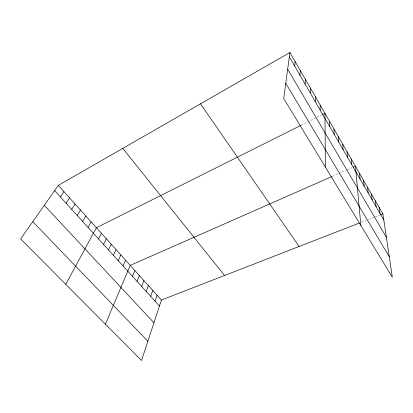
<?xml version="1.0" encoding="UTF-8"?>
<svg xmlns="http://www.w3.org/2000/svg" width="413" height="413" viewBox="0 0 413 413"><rect width="100%" height="100%" fill="white"/><g stroke="black" fill="none" stroke-linecap="round" stroke-linejoin="round"><path stroke-width="0.31" stroke-dasharray="2.06 1.55" d="M301.134 125.263L315.532 118.061M317.199 117.225L321.634 115.005M332.171 176.444L346.228 170.254M347.379 169.748L351.979 167.724M361.643 222.158L366.295 220.351M368.649 219.432L373.941 217.377M375.138 216.913L379.914 215.049"/><path stroke-width="0.62" d="M320.158 110.064L320.199 105.067M315.233 101.557L315.356 96.663M310.225 92.91L310.437 88.124M305.135 84.118L305.434 79.441M299.957 75.176L300.344 70.613M294.691 66.08L295.176 61.635M289.916 52.508L283.721 98.521L392.35 277.299L382.903 213.888L289.916 52.508L58.3 185.391L20.65 238.941L141.54 360.492L161.4 300.045L359.325 223.061M155.071 301.211L157.1 295.264M150.657 296.353L152.753 290.427M146.192 291.433L148.35 285.533M141.669 286.457L143.9 280.582M137.101 281.418L139.398 275.574M132.47 276.323L134.839 270.505M105.423 324.179L130.229 265.378L331.618 176.692M123.048 265.946L125.567 260.195M118.252 260.665L120.844 254.945M113.399 255.322L116.068 249.633M108.485 249.911L111.236 244.259M103.513 244.434L106.342 238.817M98.475 238.884L101.386 233.309M65.77 284.309L96.374 227.728L300.566 125.552M88.057 227.413L91.144 221.915M82.667 221.476L85.842 216.02M77.205 215.462L80.478 210.052M71.676 209.37L75.042 204.007M66.07 203.196L69.534 197.884M60.391 196.944L63.953 191.678M322.192 114.726L324.964 113.338L325.377 167.074M353.125 167.219L355.428 166.207L360.874 225.498M380.512 214.817L382.903 213.888M32.777 221.688L147.864 341.241M44.294 205.307L153.935 322.765M54.635 190.605L159.439 306.023M58.3 185.391L161.4 300.045M122.785 148.391L224.538 275.486M200.506 103.802L299.105 246.484M285.77 83.292L389.278 256.695M287.67 69.188L386.387 237.289M289.332 56.829L383.811 219.995M379.144 207.367L380.001 213.413M375.329 200.749L376.135 206.743M371.463 194.038L372.216 199.969M367.539 187.228L368.236 193.098M363.559 180.321L364.204 186.129M359.522 173.315L360.105 179.051M351.267 158.99L351.726 164.581M347.049 151.664L347.441 157.183M342.764 144.23L343.089 149.671M338.417 136.682L338.675 142.041M334.003 129.021L334.189 134.292M329.517 121.241L329.631 126.424"/></g></svg>
